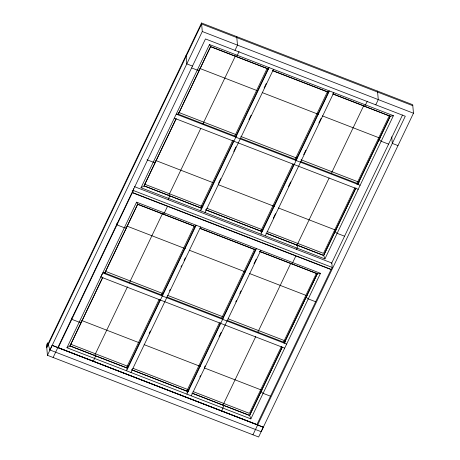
<?xml version="1.0" encoding="UTF-8"?>
<svg xmlns="http://www.w3.org/2000/svg" width="460" height="460" viewBox="0 0 460 460"><rect width="100%" height="100%" fill="white"/><g stroke="black" fill="none" stroke-linecap="round" stroke-linejoin="round"><path stroke-width="0.69" d="M46.678 346.782L201.526 23L412.712 104.707L413.471 113.218L258.629 437L47.437 355.292L46.529 345.063L47.633 342.757L49.933 349.979L261.125 431.687L263.298 427.139L52.112 345.431L49.933 349.979M46.77 347.76L201.612 23.983L412.798 105.691M47.437 355.292L202.285 31.51L201.526 23M53.124 357.489L205.47 38.939L405.289 116.248L252.942 434.803M58.15 347.8L132.428 192.493L167.624 206.114L164.364 212.928L163.363 214.107M134.441 186.645L331.821 263.017L332.218 267.433L331.171 269.629L132.451 192.74L133.498 190.549L133.325 188.652M141.007 187.755L209.495 44.545L393.409 115.701L324.921 258.905L141.007 187.755L144.02 186.024L176.249 118.634M144.308 185.202L175.927 119.094M178.388 113.942L210.617 46.546L178.095 114.77M66.959 347.743L136.574 202.176L320.482 273.326L250.867 418.893L66.959 347.743L69.966 346.012L102.913 277.127M127.713 368.356L69.966 346.012L102.586 277.587M104.754 273.062L137.695 204.177L195.442 226.515M104.771 273.246L137.695 204.177M234.985 50.358L237.481 45.126L236.722 36.616M168.647 195.575L200.802 128.346M202.952 123.838L235.497 55.792M168.21 199.743L169.665 195.77M239.068 51.583L237.291 55.298L236.285 56.476M94.593 355.563L127.46 286.85M129.312 282.969L162.576 213.417M93.271 361.589L95.617 355.758M232.593 140.679L200.652 207.46L201.911 207.949M234.761 136.143L267.317 68.063M200.859 209.369L233.697 140.697M235.554 136.81L268.398 68.143M200.617 210.795L269.089 67.62M159.108 299.483L126.603 367.448L127.857 367.937M161.276 294.952L194.091 226.337M126.805 369.357L160.212 299.5M162.07 295.619L195.477 225.768M126.563 370.783L196.167 225.25M218.58 183.212L220.748 178.681M233.761 151.472L235.928 146.935M248.94 119.726L251.108 115.19M264.12 87.981L266.294 83.45M205.016 212.497L273.487 69.322M149.143 333.546L150.386 330.959M169.562 290.858L170.183 289.564M181.004 266.921L181.625 265.627M184.098 260.458L185.34 257.87M130.962 372.485L200.566 226.952M292.905 164.019L260.969 230.799L262.223 231.282M295.073 159.476L327.324 92.046M261.171 232.702L294.009 164.036M295.872 160.149L328.71 91.477M260.929 234.128L329.4 90.959M219.42 322.816L186.915 390.787L188.174 391.27M221.588 318.285L254.713 249.021M187.117 392.69L220.524 322.839M222.381 318.958L255.789 249.101M186.875 394.116L256.479 248.584M273.315 218.212L275.483 213.676M288.495 186.467L290.662 181.93M303.68 154.721L305.848 150.19M318.86 122.981L321.028 118.444M265.328 235.83L333.799 92.661M199.87 376.93L200.485 375.636M204.51 367.229L205.125 365.936M219.046 336.829L221.214 332.304M235.75 301.904L236.371 300.61M239.775 293.491L241.011 290.904M254 263.741L256.168 259.21M191.28 395.818L260.877 250.286M296.746 245.703L329.124 177.997M331.28 173.489L363.825 105.438M296.533 249.395L297.994 245.421M367.391 101.234L364.625 106.312L390.293 116.242L357.753 184.276M222.922 405.214L255.783 336.501M257.64 332.62L290.904 263.068M221.593 411.24L223.939 405.409M375.774 104.828L378.275 99.601L377.516 91.091M267.076 231.564L323.483 253.385L354.792 187.927M356.638 184.063L389.183 116.006M324.921 258.905L323.656 255.352L355.891 187.956M358.047 183.448L390.275 116.058M355.908 188.14L323.673 255.536L265.926 233.191M193.022 391.552L249.429 413.373L281.445 346.426M283.302 342.55L316.566 272.998M250.867 418.893L249.607 415.34L282.244 347.099M284.096 343.217L317.354 273.683L259.607 251.344M282.256 347.283L249.625 415.524L191.877 393.179M284.424 342.757L317.354 273.683M331.545 263.407L402.523 114.994M256.875 424.689L331.148 269.382M393.409 115.701L390.293 116.242L332.546 93.897M320.482 273.326L317.371 273.867L259.624 251.528M202.285 31.51L413.471 113.218M211.278 46.805L268.364 68.891M273.044 70.702L328.52 92.167M333.195 93.972L363.94 105.869M268.381 69.075L210.634 46.73L209.495 44.545M272.395 70.627L328.532 92.351M199.812 68.448L257.565 90.792M262.246 92.604L318.389 114.327M322.397 115.88L380.092 138.201M192.481 66.085L186.8 63.888L186.041 55.378M397.986 145.596L392.305 143.399L391.713 136.787M191.716 67.965L197.271 70.11L199.329 70.156M388.585 144.135L381.179 141.266L378.982 139.667M178.641 112.418L236.831 134.929M240.844 136.482L297.028 158.217M301.035 159.769L359.225 182.286M177.508 113.873L236.348 136.637M240.361 138.19L296.522 159.919M300.535 161.471L358.708 183.977M176.237 114.132L360.111 185.276M174.305 118.18L358.179 189.319M155.779 160.523L213.532 182.867M218.212 184.678L274.355 206.402M278.363 207.954L336.059 230.276M147.062 159.798L153.237 162.184L155.296 162.23M344.551 236.21L337.145 233.341L334.949 231.742M144.486 184.132L202.912 206.736M206.919 208.288L263.062 230.011M201.75 208.184L144.003 185.84L201.767 208.368M205.758 209.737L261.901 231.455M266.582 233.266L323.656 255.352M205.775 209.921L261.918 231.639M133.498 190.549L332.218 267.433M168.291 206.373L260.527 242.058M261.861 242.575L295.952 255.766L292.692 262.574L291.686 263.752M296.614 256.019L330.481 269.123M200.123 228.327L255.593 249.791M195.46 226.699L137.712 204.361L136.574 202.176M200.14 228.511L255.611 249.975M126.885 226.073L185.311 248.682M189.324 250.228L245.467 271.952M249.475 273.505L307.171 295.826M315.663 301.76L308.257 298.897L306.061 297.292M105.156 271.222L163.346 293.739M167.359 295.291L223.537 317.026M228.217 318.837L285.74 341.09M103.35 272.423L162.857 295.447M166.871 296.999L223.037 318.728M227.05 320.281L285.217 342.786M286.626 344.08L102.752 272.941L100.815 276.989L284.688 348.128M81.725 320.511L139.483 342.855M144.158 344.666L200.301 366.39M204.315 367.942L262.005 390.264M270.497 396.198L263.091 393.329L260.9 391.73M70.432 344.12L128.857 366.723M132.871 368.276L189.014 389.999M69.949 345.828L127.696 368.172M131.709 369.725L187.852 391.443M192.527 393.254L249.607 415.34M131.727 369.909L187.864 391.627M57.442 347.334L257.933 424.908M263.304 427.219L52.095 345.264M132.244 190.44L132.451 192.74M126.408 227.786L124.349 227.74L116.943 224.871L116.817 223.502M81.242 322.218L79.183 322.172L71.777 319.309L71.656 317.94"/></g></svg>
